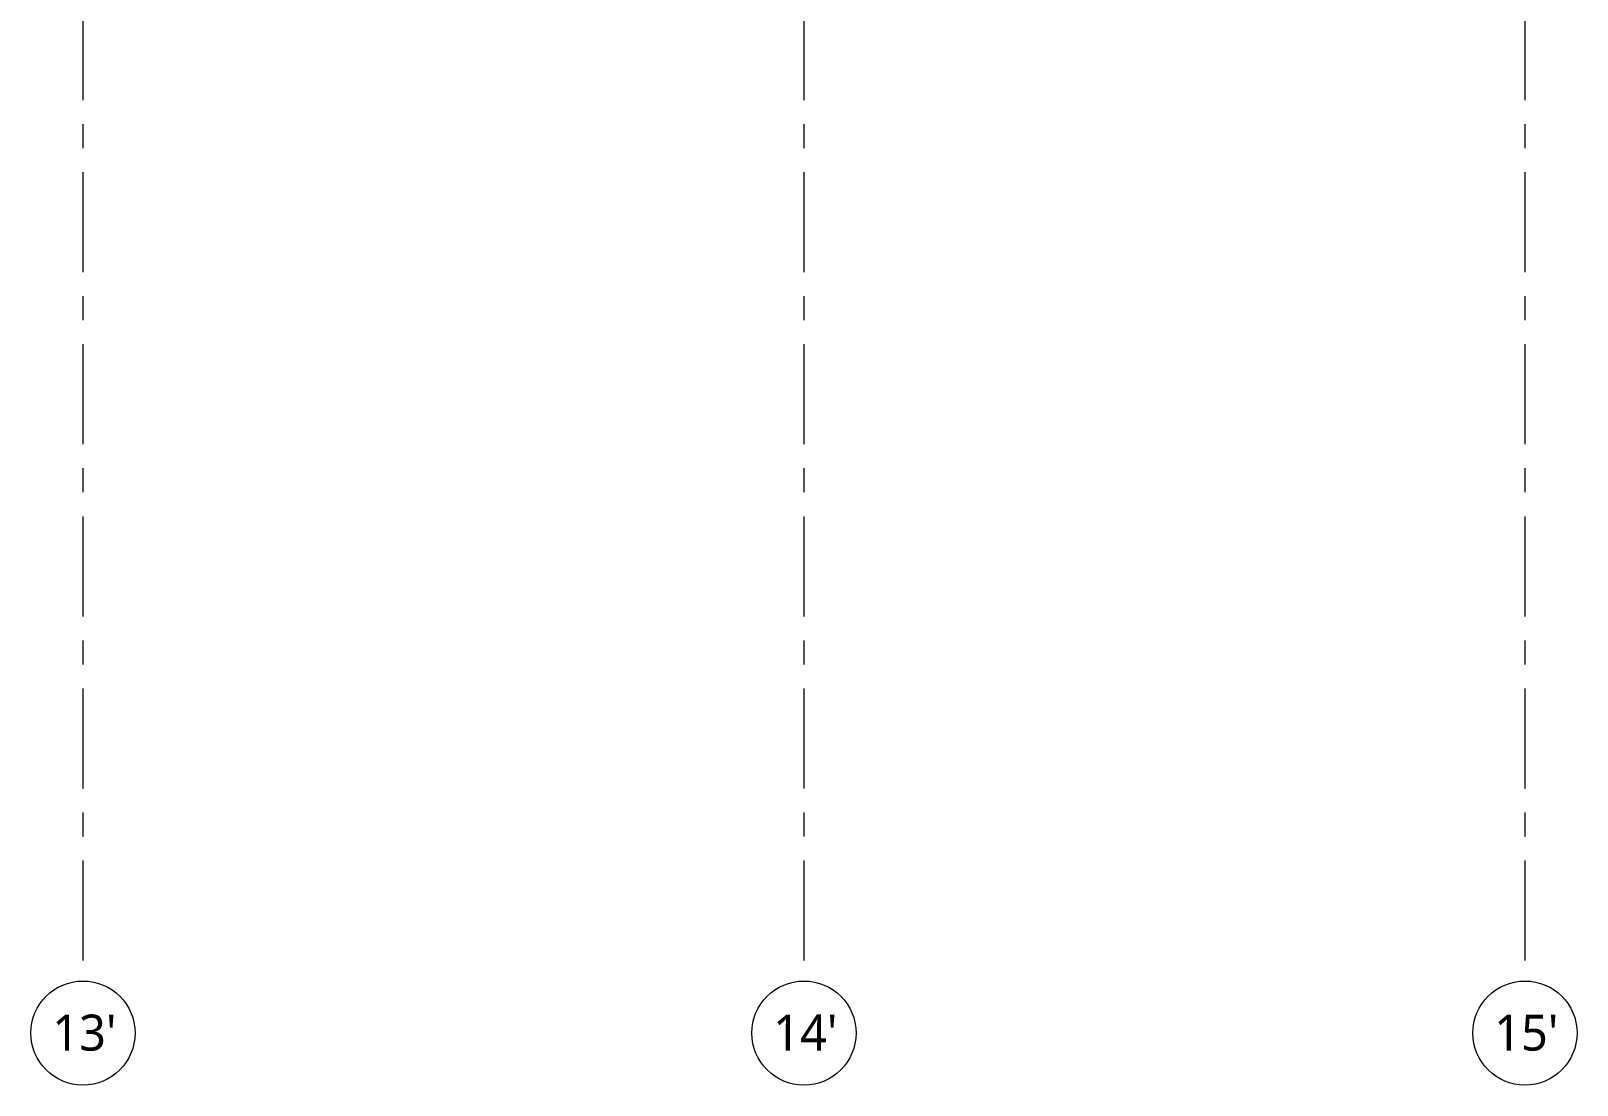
# Model space of a CAD drawing. Header units: millimetres. Extents: x -4000 to 187956, y -58990 to 162485.
# Drawn here: x 140780 to 160081, y -58990 to -45821 of the extents above; entities that cross this region are included whole.
import ezdxf

# ---------------------------------------------------------------- set-up
doc = ezdxf.new("R2010")
doc.units = ezdxf.units.MM
doc.linetypes.add('Grid Line 12_5mm', pattern=[2150, 1250, -300, 300, -300])
doc.layers.add('S-GRID', color=1, linetype='Continuous', lineweight=30)
doc.layers.add('S-GRID-IDEN', color=1, linetype='Continuous', lineweight=30)
doc.styles.add('Trebuchet MS_1', font='trebuc.ttf', dxfattribs={"height": 450})

# ---------------------------------------------------------------- blocks, each defined once
blk = doc.blocks.new('Grid - M_Grid Head - Circle-4774-0_000')
at = {"layer": 'S-GRID-IDEN', "color": 250, "lineweight": 9}
blk.add_circle((0, 0), 6.5, dxfattribs=at)
blk = doc.blocks.new('CMF2_NHAPHUTRO_S_rvt-1-0_000')
at = {"layer": 'S-GRID', "linetype": 'Grid Line 12_5mm', "lineweight": 9}
for p, q in [((141430, -13185), (141430, -57690)), ((150430, -13185), (150430, -57690)), ((159430, -13185), (159430, -57690))]:
    blk.add_line(p, q, dxfattribs=at)
at = {"layer": 'S-GRID-IDEN', "lineweight": 9, "char_height": 450, "width": 921.94, "attachment_point": 1, "style": 'Trebuchet MS_1', "bg_fill": 3, "box_fill_scale": 1.25, "bg_fill_color": 256, "bg_fill_true_color": 13158600, "bg_fill_transparency": 0}
for s, insert in [("13'", (141046, -58109)), ("14'", (150046, -58109)), ("15'", (159046, -58109))]:
    blk.add_mtext(s, dxfattribs=dict(at, insert=insert))
at = {"layer": 'S-GRID-IDEN', "color": 10, "lineweight": 5, "xscale": 99.99999999999993, "yscale": 99.99999999999993, "zscale": 99.99999999999993, "rotation": 180}
for p in [(141430, -58340), (150430, -58340), (159430, -58340)]:
    blk.add_blockref('Grid - M_Grid Head - Circle-4774-0_000', p, dxfattribs=at)

msp = doc.modelspace()

# ---------------------------------------------------------------- block references
at = {"lineweight": 5}
msp.add_blockref('CMF2_NHAPHUTRO_S_rvt-1-0_000', (0, 0), dxfattribs=at)

doc.saveas('drawing.dxf')
